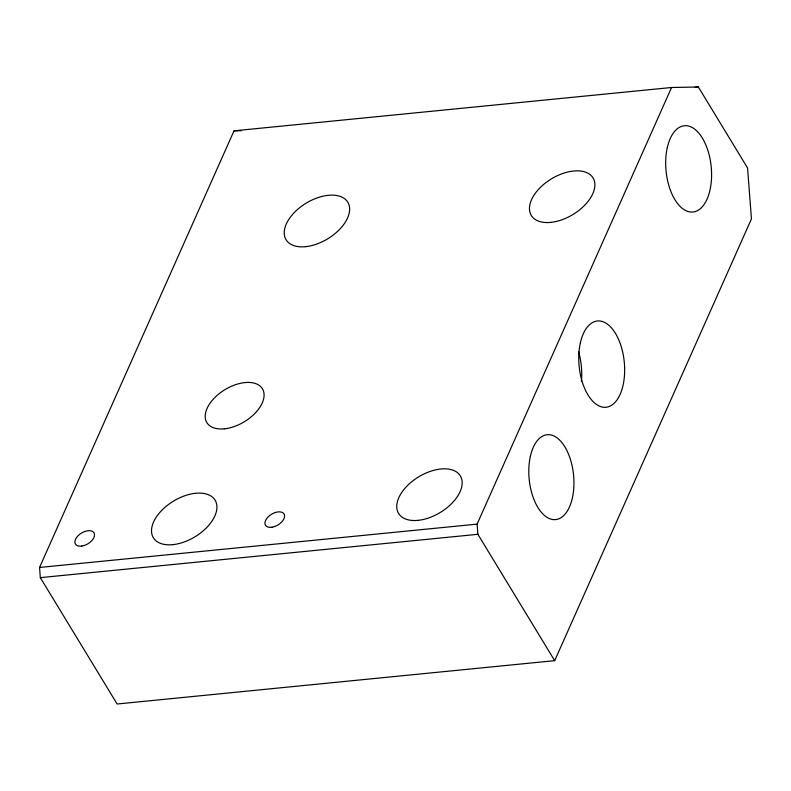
<?xml version="1.0" encoding="UTF-8"?>
<svg xmlns="http://www.w3.org/2000/svg" width="791" height="791" viewBox="0 0 791 791"><rect width="100%" height="100%" fill="white"/><g stroke="black" fill="none" stroke-linecap="round" stroke-linejoin="round"><path stroke-width="1.19" d="M39.55 567.463L234.027 130.831L671.569 87.494L698.364 87L747.554 167.969L751.45 218.899L554.689 660.653L117.137 704L40.331 577.648L39.55 567.463L477.102 524.117L671.569 87.494M694.676 87.366L698.364 87M40.331 577.648L477.873 534.301L554.689 660.653M234.027 130.831L241.334 130.703M477.102 524.117L477.873 534.301M578.498 351.481A43.367 22.672 84.3 0 1 581.425 381.124M530.385 456.249A42.635 22.286 84.3 0 0 554.62 519.647A42.635 22.286 84.3 0 0 569.085 455.586A42.635 22.286 84.3 0 0 530.385 456.249M580.357 342.859A43.367 22.672 84.3 0 0 604.996 407.325A43.367 22.672 84.3 0 0 619.709 342.177A43.367 22.672 84.3 0 0 580.357 342.859M224.347 428.821A32.52 18.747 -31.3 0 0 263.68 391.772A32.52 18.747 -31.3 0 0 215.894 396.509A32.52 18.747 -31.3 0 0 224.347 428.821M271.946 527.231A10.837 6.249 -31.3 0 0 284.315 514.565A10.837 6.249 -31.3 0 0 268.03 517.007A10.837 6.249 -31.3 0 0 271.946 527.231M81.888 546.057A10.837 6.249 -31.3 0 0 94.258 533.391A10.837 6.249 -31.3 0 0 77.973 535.833A10.837 6.249 -31.3 0 0 81.888 546.057M418.014 520.359A36.139 20.833 -31.3 0 0 461.726 479.198A36.139 20.833 -31.3 0 0 408.631 484.458A36.139 20.833 -31.3 0 0 418.014 520.359M172.774 544.653A36.139 20.833 -31.3 0 0 216.487 503.491A36.139 20.833 -31.3 0 0 163.391 508.751A36.139 20.833 -31.3 0 0 172.774 544.653M305.484 246.673A36.139 20.833 -31.3 0 0 349.197 205.522A36.139 20.833 -31.3 0 0 296.101 210.772A36.139 20.833 -31.3 0 0 305.484 246.673M550.724 222.39A36.139 20.833 -31.3 0 0 594.437 181.228A36.139 20.833 -31.3 0 0 541.341 186.488A36.139 20.833 -31.3 0 0 550.724 222.39M667.288 147.61A43.367 22.672 84.3 0 0 691.927 212.077A43.367 22.672 84.3 0 0 706.64 146.928A43.367 22.672 84.3 0 0 667.288 147.61"/></g></svg>
